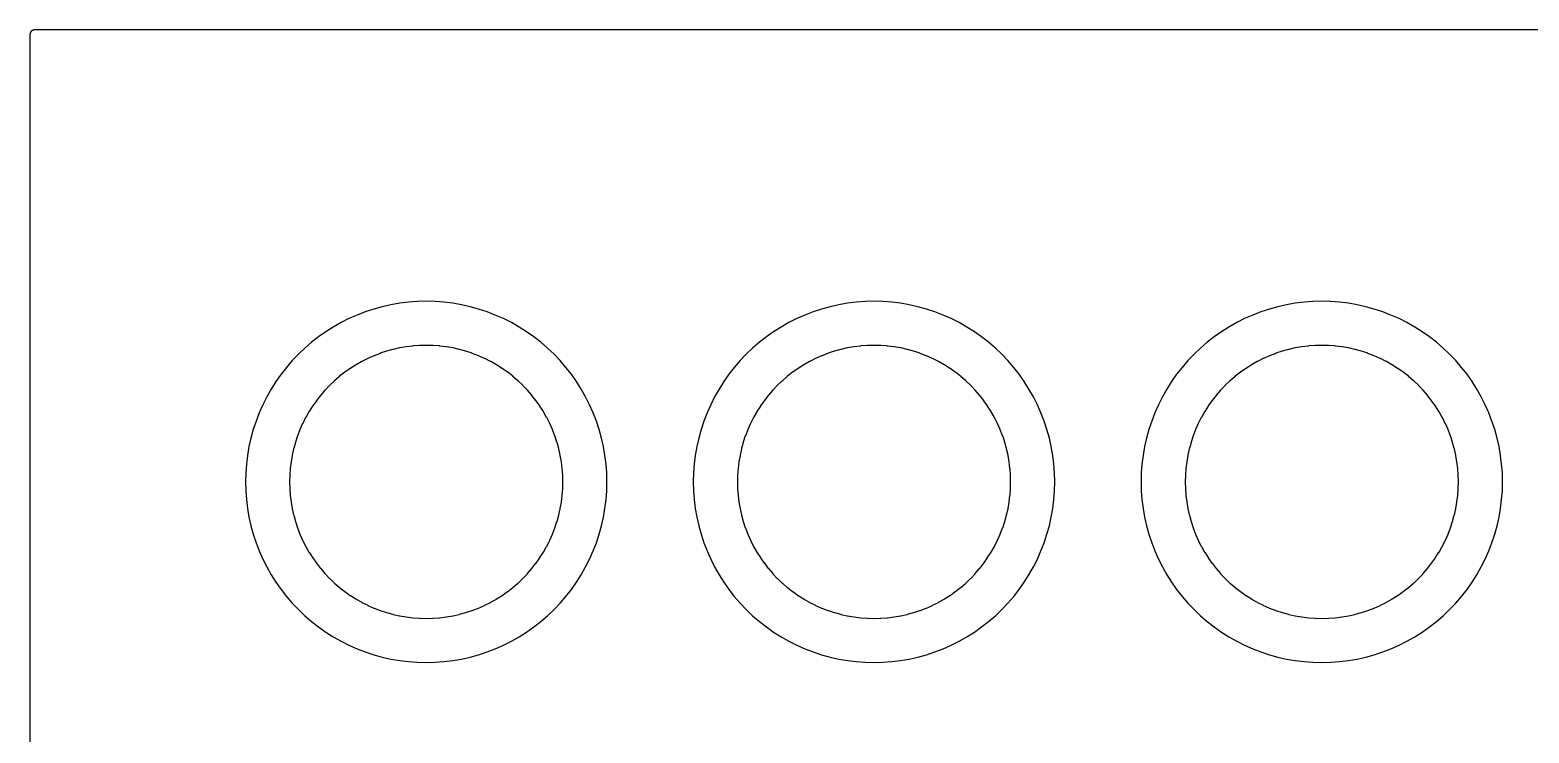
# Model space of a CAD drawing. Header units: millimetres. Extents: x -0.1 to 60, y -80 to 0.1.
# Drawn here: x -0.05 to 16.96, y -7.93 to 0.05 of the extents above; entities that cross this region are included whole.
import ezdxf

# ---------------------------------------------------------------- set-up
doc = ezdxf.new("R2010")
doc.units = ezdxf.units.MM

msp = doc.modelspace()

# ---------------------------------------------------------------- linework, layer by layer
for points in [[(60, 0.05), (0, 0.05), (-0.002, 0.05), (-0.005, 0.05), (-0.007, 0.049), (-0.01, 0.049), (-0.012, 0.049), (-0.015, 0.048), (-0.017, 0.047), (-0.019, 0.046), (-0.021, 0.045), (-0.024, 0.044), (-0.026, 0.043), (-0.028, 0.042), (-0.03, 0.04), (-0.032, 0.039), (-0.034, 0.037), (-0.035, 0.035), (-0.037, 0.034), (-0.039, 0.032), (-0.04, 0.03), (-0.042, 0.028), (-0.043, 0.026), (-0.044, 0.024), (-0.045, 0.021), (-0.046, 0.019), (-0.047, 0.017), (-0.048, 0.015), (-0.049, 0.012), (-0.049, 0.01), (-0.049, 0.007), (-0.05, 0.005), (-0.05, 0.002), (-0.05, 0)], [(-0.05, 0), (-0.05, -39.505)], [(6.495, -5.08), (6.493, -4.979), (6.485, -4.879), (6.473, -4.779), (6.456, -4.68), (6.434, -4.582), (6.407, -4.485), (6.375, -4.389), (6.339, -4.296), (6.298, -4.204), (6.253, -4.114), (6.203, -4.026), (6.15, -3.941), (6.092, -3.859), (6.03, -3.78), (5.964, -3.703), (5.895, -3.63), (5.822, -3.561), (5.745, -3.495), (5.666, -3.433), (5.584, -3.375), (5.499, -3.322), (5.411, -3.272), (5.321, -3.227), (5.229, -3.186), (5.136, -3.15), (5.04, -3.118), (4.943, -3.091), (4.845, -3.069), (4.746, -3.052), (4.646, -3.04), (4.546, -3.032), (4.445, -3.03), (4.344, -3.032), (4.244, -3.04), (4.144, -3.052), (4.045, -3.069), (3.947, -3.091), (3.85, -3.118), (3.754, -3.15), (3.661, -3.186), (3.569, -3.227), (3.479, -3.272), (3.391, -3.322), (3.306, -3.375), (3.224, -3.433), (3.145, -3.495), (3.068, -3.561), (2.995, -3.63), (2.926, -3.703), (2.86, -3.78), (2.798, -3.859), (2.74, -3.941), (2.687, -4.026), (2.637, -4.114), (2.592, -4.204), (2.551, -4.296), (2.515, -4.389), (2.483, -4.485), (2.456, -4.582), (2.434, -4.68), (2.417, -4.779), (2.405, -4.879), (2.397, -4.979), (2.395, -5.08), (2.397, -5.181), (2.405, -5.281), (2.417, -5.381), (2.434, -5.48), (2.456, -5.578), (2.483, -5.675), (2.515, -5.771), (2.551, -5.864), (2.592, -5.956), (2.637, -6.046), (2.687, -6.134), (2.74, -6.219), (2.798, -6.301), (2.86, -6.38), (2.926, -6.457), (2.995, -6.53), (3.068, -6.599), (3.145, -6.665), (3.224, -6.727), (3.306, -6.785), (3.391, -6.838), (3.479, -6.888), (3.569, -6.933), (3.661, -6.974), (3.754, -7.01), (3.85, -7.042), (3.947, -7.069), (4.045, -7.091), (4.144, -7.108), (4.244, -7.12), (4.344, -7.128), (4.445, -7.13), (4.546, -7.128), (4.646, -7.12), (4.746, -7.108), (4.845, -7.091), (4.943, -7.069), (5.04, -7.042), (5.136, -7.01), (5.229, -6.974), (5.321, -6.933), (5.411, -6.888), (5.499, -6.838), (5.584, -6.785), (5.666, -6.727), (5.745, -6.665), (5.822, -6.599), (5.895, -6.53), (5.964, -6.457), (6.03, -6.38), (6.092, -6.301), (6.15, -6.219), (6.203, -6.134), (6.253, -6.046), (6.298, -5.956), (6.339, -5.864), (6.375, -5.771), (6.407, -5.675), (6.434, -5.578), (6.456, -5.48), (6.473, -5.381), (6.485, -5.281), (6.493, -5.181), (6.495, -5.08)], [(11.575, -5.08), (11.573, -4.979), (11.565, -4.879), (11.553, -4.779), (11.536, -4.68), (11.514, -4.582), (11.487, -4.485), (11.455, -4.389), (11.419, -4.296), (11.378, -4.204), (11.333, -4.114), (11.283, -4.026), (11.23, -3.941), (11.172, -3.859), (11.11, -3.78), (11.044, -3.703), (10.975, -3.63), (10.902, -3.561), (10.825, -3.495), (10.746, -3.433), (10.664, -3.375), (10.579, -3.322), (10.491, -3.272), (10.401, -3.227), (10.309, -3.186), (10.216, -3.15), (10.12, -3.118), (10.023, -3.091), (9.925, -3.069), (9.826, -3.052), (9.726, -3.04), (9.626, -3.032), (9.525, -3.03), (9.424, -3.032), (9.324, -3.04), (9.224, -3.052), (9.125, -3.069), (9.027, -3.091), (8.93, -3.118), (8.834, -3.15), (8.741, -3.186), (8.649, -3.227), (8.559, -3.272), (8.471, -3.322), (8.386, -3.375), (8.304, -3.433), (8.225, -3.495), (8.148, -3.561), (8.075, -3.63), (8.006, -3.703), (7.94, -3.78), (7.878, -3.859), (7.82, -3.941), (7.767, -4.026), (7.717, -4.114), (7.672, -4.204), (7.631, -4.296), (7.595, -4.389), (7.563, -4.485), (7.536, -4.582), (7.514, -4.68), (7.497, -4.779), (7.485, -4.879), (7.477, -4.979), (7.475, -5.08), (7.477, -5.181), (7.485, -5.281), (7.497, -5.381), (7.514, -5.48), (7.536, -5.578), (7.563, -5.675), (7.595, -5.771), (7.631, -5.864), (7.672, -5.956), (7.717, -6.046), (7.767, -6.134), (7.82, -6.219), (7.878, -6.301), (7.94, -6.38), (8.006, -6.457), (8.075, -6.53), (8.148, -6.599), (8.225, -6.665), (8.304, -6.727), (8.386, -6.785), (8.471, -6.838), (8.559, -6.888), (8.649, -6.933), (8.741, -6.974), (8.834, -7.01), (8.93, -7.042), (9.027, -7.069), (9.125, -7.091), (9.224, -7.108), (9.324, -7.12), (9.424, -7.128), (9.525, -7.13), (9.626, -7.128), (9.726, -7.12), (9.826, -7.108), (9.925, -7.091), (10.023, -7.069), (10.12, -7.042), (10.216, -7.01), (10.309, -6.974), (10.401, -6.933), (10.491, -6.888), (10.579, -6.838), (10.664, -6.785), (10.746, -6.727), (10.825, -6.665), (10.902, -6.599), (10.975, -6.53), (11.044, -6.457), (11.11, -6.38), (11.172, -6.301), (11.23, -6.219), (11.283, -6.134), (11.333, -6.046), (11.378, -5.956), (11.419, -5.864), (11.455, -5.771), (11.487, -5.675), (11.514, -5.578), (11.536, -5.48), (11.553, -5.381), (11.565, -5.281), (11.573, -5.181), (11.575, -5.08)], [(16.655, -5.08), (16.653, -4.979), (16.645, -4.879), (16.633, -4.779), (16.616, -4.68), (16.594, -4.582), (16.567, -4.485), (16.535, -4.389), (16.499, -4.296), (16.458, -4.204), (16.413, -4.114), (16.363, -4.026), (16.31, -3.941), (16.252, -3.859), (16.19, -3.78), (16.124, -3.703), (16.055, -3.63), (15.982, -3.561), (15.905, -3.495), (15.826, -3.433), (15.744, -3.375), (15.659, -3.322), (15.571, -3.272), (15.481, -3.227), (15.389, -3.186), (15.296, -3.15), (15.2, -3.118), (15.103, -3.091), (15.005, -3.069), (14.906, -3.052), (14.806, -3.04), (14.706, -3.032), (14.605, -3.03), (14.504, -3.032), (14.404, -3.04), (14.304, -3.052), (14.205, -3.069), (14.107, -3.091), (14.01, -3.118), (13.914, -3.15), (13.821, -3.186), (13.729, -3.227), (13.639, -3.272), (13.551, -3.322), (13.466, -3.375), (13.384, -3.433), (13.305, -3.495), (13.228, -3.561), (13.155, -3.63), (13.086, -3.703), (13.02, -3.78), (12.958, -3.859), (12.9, -3.941), (12.847, -4.026), (12.797, -4.114), (12.752, -4.204), (12.711, -4.296), (12.675, -4.389), (12.643, -4.485), (12.616, -4.582), (12.594, -4.68), (12.577, -4.779), (12.565, -4.879), (12.557, -4.979), (12.555, -5.08), (12.557, -5.181), (12.565, -5.281), (12.577, -5.381), (12.594, -5.48), (12.616, -5.578), (12.643, -5.675), (12.675, -5.771), (12.711, -5.864), (12.752, -5.956), (12.797, -6.046), (12.847, -6.134), (12.9, -6.219), (12.958, -6.301), (13.02, -6.38), (13.086, -6.457), (13.155, -6.53), (13.228, -6.599), (13.305, -6.665), (13.384, -6.727), (13.466, -6.785), (13.551, -6.838), (13.639, -6.888), (13.729, -6.933), (13.821, -6.974), (13.914, -7.01), (14.01, -7.042), (14.107, -7.069), (14.205, -7.091), (14.304, -7.108), (14.404, -7.12), (14.504, -7.128), (14.605, -7.13), (14.706, -7.128), (14.806, -7.12), (14.906, -7.108), (15.005, -7.091), (15.103, -7.069), (15.2, -7.042), (15.296, -7.01), (15.389, -6.974), (15.481, -6.933), (15.571, -6.888), (15.659, -6.838), (15.744, -6.785), (15.826, -6.727), (15.905, -6.665), (15.982, -6.599), (16.055, -6.53), (16.124, -6.457), (16.19, -6.38), (16.252, -6.301), (16.31, -6.219), (16.363, -6.134), (16.413, -6.046), (16.458, -5.956), (16.499, -5.864), (16.535, -5.771), (16.567, -5.675), (16.594, -5.578), (16.616, -5.48), (16.633, -5.381), (16.645, -5.281), (16.653, -5.181), (16.655, -5.08)], [(5.995, -5.08), (5.995, -5.08), (5.995, -5.079), (5.993, -5.005), (5.993, -5.003), (5.988, -4.929), (5.987, -4.927), (5.978, -4.854), (5.978, -4.851), (5.965, -4.779), (5.965, -4.776), (5.949, -4.705), (5.948, -4.702), (5.929, -4.631), (5.928, -4.629), (5.905, -4.559), (5.904, -4.557), (5.877, -4.488), (5.877, -4.486), (5.847, -4.418), (5.846, -4.416), (5.813, -4.35), (5.811, -4.348), (5.775, -4.284), (5.774, -4.282), (5.734, -4.22), (5.733, -4.218), (5.691, -4.158), (5.689, -4.156), (5.644, -4.098), (5.642, -4.096), (5.594, -4.04), (5.593, -4.038), (5.542, -3.985), (5.54, -3.983), (5.487, -3.932), (5.485, -3.931), (5.429, -3.883), (5.427, -3.881), (5.369, -3.836), (5.367, -3.834), (5.307, -3.792), (5.305, -3.791), (5.243, -3.751), (5.241, -3.75), (5.177, -3.714), (5.175, -3.712), (5.109, -3.679), (5.107, -3.678), (5.039, -3.648), (5.037, -3.648), (4.968, -3.621), (4.966, -3.62), (4.896, -3.597), (4.894, -3.596), (4.823, -3.577), (4.82, -3.576), (4.749, -3.56), (4.746, -3.56), (4.674, -3.547), (4.671, -3.547), (4.598, -3.538), (4.596, -3.537), (4.522, -3.532), (4.52, -3.532), (4.446, -3.53), (4.444, -3.53), (4.37, -3.532), (4.368, -3.532), (4.294, -3.537), (4.292, -3.538), (4.219, -3.547), (4.216, -3.547), (4.144, -3.56), (4.141, -3.56), (4.07, -3.576), (4.067, -3.577), (3.996, -3.596), (3.994, -3.597), (3.924, -3.62), (3.922, -3.621), (3.853, -3.648), (3.851, -3.648), (3.783, -3.678), (3.781, -3.679), (3.715, -3.712), (3.713, -3.714), (3.649, -3.75), (3.647, -3.751), (3.585, -3.791), (3.583, -3.792), (3.523, -3.834), (3.521, -3.836), (3.463, -3.881), (3.461, -3.883), (3.405, -3.931), (3.403, -3.932), (3.35, -3.983), (3.348, -3.985), (3.297, -4.038), (3.296, -4.04), (3.248, -4.096), (3.246, -4.098), (3.201, -4.156), (3.199, -4.158), (3.157, -4.218), (3.156, -4.22), (3.116, -4.282), (3.115, -4.284), (3.079, -4.348), (3.077, -4.35), (3.044, -4.416), (3.043, -4.418), (3.013, -4.486), (3.013, -4.488), (2.986, -4.557), (2.985, -4.559), (2.962, -4.629), (2.961, -4.631), (2.942, -4.702), (2.941, -4.705), (2.925, -4.776), (2.925, -4.779), (2.912, -4.851), (2.912, -4.854), (2.903, -4.927), (2.902, -4.929), (2.897, -5.003), (2.897, -5.005), (2.895, -5.079), (2.895, -5.081), (2.897, -5.155), (2.897, -5.157), (2.902, -5.231), (2.903, -5.233), (2.912, -5.306), (2.912, -5.309), (2.925, -5.381), (2.925, -5.384), (2.941, -5.455), (2.942, -5.458), (2.961, -5.529), (2.962, -5.531), (2.985, -5.601), (2.986, -5.603), (3.013, -5.672), (3.013, -5.674), (3.043, -5.742), (3.044, -5.744), (3.077, -5.81), (3.079, -5.812), (3.115, -5.876), (3.116, -5.878), (3.156, -5.94), (3.157, -5.942), (3.199, -6.002), (3.201, -6.004), (3.246, -6.062), (3.248, -6.064), (3.296, -6.12), (3.297, -6.122), (3.348, -6.175), (3.35, -6.177), (3.403, -6.228), (3.405, -6.229), (3.461, -6.277), (3.463, -6.279), (3.521, -6.324), (3.523, -6.326), (3.583, -6.368), (3.585, -6.369), (3.647, -6.409), (3.649, -6.41), (3.713, -6.446), (3.715, -6.448), (3.781, -6.481), (3.783, -6.482), (3.851, -6.512), (3.853, -6.512), (3.922, -6.539), (3.924, -6.54), (3.994, -6.563), (3.996, -6.564), (4.067, -6.583), (4.07, -6.584), (4.141, -6.6), (4.144, -6.6), (4.216, -6.613), (4.219, -6.613), (4.292, -6.622), (4.294, -6.623), (4.368, -6.628), (4.37, -6.628), (4.444, -6.63), (4.446, -6.63), (4.52, -6.628), (4.522, -6.628), (4.596, -6.623), (4.598, -6.622), (4.671, -6.613), (4.674, -6.613), (4.746, -6.6), (4.749, -6.6), (4.82, -6.584), (4.823, -6.583), (4.894, -6.564), (4.896, -6.563), (4.966, -6.54), (4.968, -6.539), (5.037, -6.512), (5.039, -6.512), (5.107, -6.482), (5.109, -6.481), (5.175, -6.448), (5.177, -6.446), (5.241, -6.41), (5.243, -6.409), (5.305, -6.369), (5.307, -6.368), (5.367, -6.326), (5.369, -6.324), (5.427, -6.279), (5.429, -6.277), (5.485, -6.229), (5.487, -6.228), (5.54, -6.177), (5.542, -6.175), (5.593, -6.122), (5.594, -6.12), (5.642, -6.064), (5.644, -6.062), (5.689, -6.004), (5.691, -6.002), (5.733, -5.942), (5.734, -5.94), (5.774, -5.878), (5.775, -5.876), (5.811, -5.812), (5.813, -5.81), (5.846, -5.744), (5.847, -5.742), (5.877, -5.674), (5.877, -5.672), (5.904, -5.603), (5.905, -5.601), (5.928, -5.531), (5.929, -5.529), (5.948, -5.458), (5.949, -5.455), (5.965, -5.384), (5.965, -5.381), (5.978, -5.309), (5.978, -5.306), (5.987, -5.233), (5.988, -5.231), (5.993, -5.157), (5.993, -5.155), (5.995, -5.081), (5.995, -5.08)], [(11.075, -5.08), (11.075, -5.08), (11.075, -5.079), (11.073, -5.005), (11.073, -5.003), (11.068, -4.929), (11.067, -4.927), (11.058, -4.854), (11.058, -4.851), (11.045, -4.779), (11.045, -4.776), (11.029, -4.705), (11.028, -4.702), (11.009, -4.631), (11.008, -4.629), (10.985, -4.559), (10.984, -4.557), (10.957, -4.488), (10.957, -4.486), (10.927, -4.418), (10.926, -4.416), (10.893, -4.35), (10.891, -4.348), (10.855, -4.284), (10.854, -4.282), (10.814, -4.22), (10.813, -4.218), (10.771, -4.158), (10.769, -4.156), (10.724, -4.098), (10.722, -4.096), (10.674, -4.04), (10.673, -4.038), (10.622, -3.985), (10.62, -3.983), (10.567, -3.932), (10.565, -3.931), (10.509, -3.883), (10.507, -3.881), (10.449, -3.836), (10.447, -3.834), (10.387, -3.792), (10.385, -3.791), (10.323, -3.751), (10.321, -3.75), (10.257, -3.714), (10.255, -3.712), (10.189, -3.679), (10.187, -3.678), (10.119, -3.648), (10.117, -3.648), (10.048, -3.621), (10.046, -3.62), (9.976, -3.597), (9.974, -3.596), (9.903, -3.577), (9.9, -3.576), (9.829, -3.56), (9.826, -3.56), (9.754, -3.547), (9.751, -3.547), (9.678, -3.538), (9.676, -3.537), (9.602, -3.532), (9.6, -3.532), (9.526, -3.53), (9.524, -3.53), (9.45, -3.532), (9.448, -3.532), (9.374, -3.537), (9.372, -3.538), (9.299, -3.547), (9.296, -3.547), (9.224, -3.56), (9.221, -3.56), (9.15, -3.576), (9.147, -3.577), (9.076, -3.596), (9.074, -3.597), (9.004, -3.62), (9.002, -3.621), (8.933, -3.648), (8.931, -3.648), (8.863, -3.678), (8.861, -3.679), (8.795, -3.712), (8.793, -3.714), (8.729, -3.75), (8.727, -3.751), (8.665, -3.791), (8.663, -3.792), (8.603, -3.834), (8.601, -3.836), (8.543, -3.881), (8.541, -3.883), (8.485, -3.931), (8.483, -3.932), (8.43, -3.983), (8.428, -3.985), (8.377, -4.038), (8.376, -4.04), (8.328, -4.096), (8.326, -4.098), (8.281, -4.156), (8.279, -4.158), (8.237, -4.218), (8.236, -4.22), (8.196, -4.282), (8.195, -4.284), (8.159, -4.348), (8.157, -4.35), (8.124, -4.416), (8.123, -4.418), (8.093, -4.486), (8.093, -4.488), (8.066, -4.557), (8.065, -4.559), (8.042, -4.629), (8.041, -4.631), (8.022, -4.702), (8.021, -4.705), (8.005, -4.776), (8.005, -4.779), (7.992, -4.851), (7.992, -4.854), (7.983, -4.927), (7.982, -4.929), (7.977, -5.003), (7.977, -5.005), (7.975, -5.079), (7.975, -5.081), (7.977, -5.155), (7.977, -5.157), (7.982, -5.231), (7.983, -5.233), (7.992, -5.306), (7.992, -5.309), (8.005, -5.381), (8.005, -5.384), (8.021, -5.455), (8.022, -5.458), (8.041, -5.529), (8.042, -5.531), (8.065, -5.601), (8.066, -5.603), (8.093, -5.672), (8.093, -5.674), (8.123, -5.742), (8.124, -5.744), (8.157, -5.81), (8.159, -5.812), (8.195, -5.876), (8.196, -5.878), (8.236, -5.94), (8.237, -5.942), (8.279, -6.002), (8.281, -6.004), (8.326, -6.062), (8.328, -6.064), (8.376, -6.12), (8.377, -6.122), (8.428, -6.175), (8.43, -6.177), (8.483, -6.228), (8.485, -6.229), (8.541, -6.277), (8.543, -6.279), (8.601, -6.324), (8.603, -6.326), (8.663, -6.368), (8.665, -6.369), (8.727, -6.409), (8.729, -6.41), (8.793, -6.446), (8.795, -6.448), (8.861, -6.481), (8.863, -6.482), (8.931, -6.512), (8.933, -6.512), (9.002, -6.539), (9.004, -6.54), (9.074, -6.563), (9.076, -6.564), (9.147, -6.583), (9.15, -6.584), (9.221, -6.6), (9.224, -6.6), (9.296, -6.613), (9.299, -6.613), (9.372, -6.622), (9.374, -6.623), (9.448, -6.628), (9.45, -6.628), (9.524, -6.63), (9.526, -6.63), (9.6, -6.628), (9.602, -6.628), (9.676, -6.623), (9.678, -6.622), (9.751, -6.613), (9.754, -6.613), (9.826, -6.6), (9.829, -6.6), (9.9, -6.584), (9.903, -6.583), (9.974, -6.564), (9.976, -6.563), (10.046, -6.54), (10.048, -6.539), (10.117, -6.512), (10.119, -6.512), (10.187, -6.482), (10.189, -6.481), (10.255, -6.448), (10.257, -6.446), (10.321, -6.41), (10.323, -6.409), (10.385, -6.369), (10.387, -6.368), (10.447, -6.326), (10.449, -6.324), (10.507, -6.279), (10.509, -6.277), (10.565, -6.229), (10.567, -6.228), (10.62, -6.177), (10.622, -6.175), (10.673, -6.122), (10.674, -6.12), (10.722, -6.064), (10.724, -6.062), (10.769, -6.004), (10.771, -6.002), (10.813, -5.942), (10.814, -5.94), (10.854, -5.878), (10.855, -5.876), (10.891, -5.812), (10.893, -5.81), (10.926, -5.744), (10.927, -5.742), (10.957, -5.674), (10.957, -5.672), (10.984, -5.603), (10.985, -5.601), (11.008, -5.531), (11.009, -5.529), (11.028, -5.458), (11.029, -5.455), (11.045, -5.384), (11.045, -5.381), (11.058, -5.309), (11.058, -5.306), (11.067, -5.233), (11.068, -5.231), (11.073, -5.157), (11.073, -5.155), (11.075, -5.081), (11.075, -5.08)], [(16.155, -5.08), (16.155, -5.08), (16.155, -5.079), (16.153, -5.005), (16.153, -5.003), (16.148, -4.929), (16.147, -4.927), (16.138, -4.854), (16.138, -4.851), (16.125, -4.779), (16.125, -4.776), (16.109, -4.705), (16.108, -4.702), (16.089, -4.631), (16.088, -4.629), (16.065, -4.559), (16.064, -4.557), (16.037, -4.488), (16.037, -4.486), (16.007, -4.418), (16.006, -4.416), (15.973, -4.35), (15.971, -4.348), (15.935, -4.284), (15.934, -4.282), (15.894, -4.22), (15.893, -4.218), (15.851, -4.158), (15.849, -4.156), (15.804, -4.098), (15.802, -4.096), (15.754, -4.04), (15.753, -4.038), (15.702, -3.985), (15.7, -3.983), (15.647, -3.932), (15.645, -3.931), (15.589, -3.883), (15.587, -3.881), (15.529, -3.836), (15.527, -3.834), (15.467, -3.792), (15.465, -3.791), (15.403, -3.751), (15.401, -3.75), (15.337, -3.714), (15.335, -3.712), (15.269, -3.679), (15.267, -3.678), (15.199, -3.648), (15.197, -3.648), (15.128, -3.621), (15.126, -3.62), (15.056, -3.597), (15.054, -3.596), (14.983, -3.577), (14.98, -3.576), (14.909, -3.56), (14.906, -3.56), (14.834, -3.547), (14.831, -3.547), (14.758, -3.538), (14.756, -3.537), (14.682, -3.532), (14.68, -3.532), (14.606, -3.53), (14.604, -3.53), (14.53, -3.532), (14.528, -3.532), (14.454, -3.537), (14.452, -3.538), (14.379, -3.547), (14.376, -3.547), (14.304, -3.56), (14.301, -3.56), (14.23, -3.576), (14.227, -3.577), (14.156, -3.596), (14.154, -3.597), (14.084, -3.62), (14.082, -3.621), (14.013, -3.648), (14.011, -3.648), (13.943, -3.678), (13.941, -3.679), (13.875, -3.712), (13.873, -3.714), (13.809, -3.75), (13.807, -3.751), (13.745, -3.791), (13.743, -3.792), (13.683, -3.834), (13.681, -3.836), (13.623, -3.881), (13.621, -3.883), (13.565, -3.931), (13.563, -3.932), (13.51, -3.983), (13.508, -3.985), (13.457, -4.038), (13.456, -4.04), (13.408, -4.096), (13.406, -4.098), (13.361, -4.156), (13.359, -4.158), (13.317, -4.218), (13.316, -4.22), (13.276, -4.282), (13.275, -4.284), (13.239, -4.348), (13.237, -4.35), (13.204, -4.416), (13.203, -4.418), (13.173, -4.486), (13.173, -4.488), (13.146, -4.557), (13.145, -4.559), (13.122, -4.629), (13.121, -4.631), (13.102, -4.702), (13.101, -4.705), (13.085, -4.776), (13.085, -4.779), (13.072, -4.851), (13.072, -4.854), (13.063, -4.927), (13.062, -4.929), (13.057, -5.003), (13.057, -5.005), (13.055, -5.079), (13.055, -5.081), (13.057, -5.155), (13.057, -5.157), (13.062, -5.231), (13.063, -5.233), (13.072, -5.306), (13.072, -5.309), (13.085, -5.381), (13.085, -5.384), (13.101, -5.455), (13.102, -5.458), (13.121, -5.529), (13.122, -5.531), (13.145, -5.601), (13.146, -5.603), (13.173, -5.672), (13.173, -5.674), (13.203, -5.742), (13.204, -5.744), (13.237, -5.81), (13.239, -5.812), (13.275, -5.876), (13.276, -5.878), (13.316, -5.94), (13.317, -5.942), (13.359, -6.002), (13.361, -6.004), (13.406, -6.062), (13.408, -6.064), (13.456, -6.12), (13.457, -6.122), (13.508, -6.175), (13.51, -6.177), (13.563, -6.228), (13.565, -6.229), (13.621, -6.277), (13.623, -6.279), (13.681, -6.324), (13.683, -6.326), (13.743, -6.368), (13.745, -6.369), (13.807, -6.409), (13.809, -6.41), (13.873, -6.446), (13.875, -6.448), (13.941, -6.481), (13.943, -6.482), (14.011, -6.512), (14.013, -6.512), (14.082, -6.539), (14.084, -6.54), (14.154, -6.563), (14.156, -6.564), (14.227, -6.583), (14.23, -6.584), (14.301, -6.6), (14.304, -6.6), (14.376, -6.613), (14.379, -6.613), (14.452, -6.622), (14.454, -6.623), (14.528, -6.628), (14.53, -6.628), (14.604, -6.63), (14.606, -6.63), (14.68, -6.628), (14.682, -6.628), (14.756, -6.623), (14.758, -6.622), (14.831, -6.613), (14.834, -6.613), (14.906, -6.6), (14.909, -6.6), (14.98, -6.584), (14.983, -6.583), (15.054, -6.564), (15.056, -6.563), (15.126, -6.54), (15.128, -6.539), (15.197, -6.512), (15.199, -6.512), (15.267, -6.482), (15.269, -6.481), (15.335, -6.448), (15.337, -6.446), (15.401, -6.41), (15.403, -6.409), (15.465, -6.369), (15.467, -6.368), (15.527, -6.326), (15.529, -6.324), (15.587, -6.279), (15.589, -6.277), (15.645, -6.229), (15.647, -6.228), (15.7, -6.177), (15.702, -6.175), (15.753, -6.122), (15.754, -6.12), (15.802, -6.064), (15.804, -6.062), (15.849, -6.004), (15.851, -6.002), (15.893, -5.942), (15.894, -5.94), (15.934, -5.878), (15.935, -5.876), (15.971, -5.812), (15.973, -5.81), (16.006, -5.744), (16.007, -5.742), (16.037, -5.674), (16.037, -5.672), (16.064, -5.603), (16.065, -5.601), (16.088, -5.531), (16.089, -5.529), (16.108, -5.458), (16.109, -5.455), (16.125, -5.384), (16.125, -5.381), (16.138, -5.309), (16.138, -5.306), (16.147, -5.233), (16.148, -5.231), (16.153, -5.157), (16.153, -5.155), (16.155, -5.081), (16.155, -5.08)]]:
    msp.add_lwpolyline(points)

doc.saveas('drawing.dxf')
